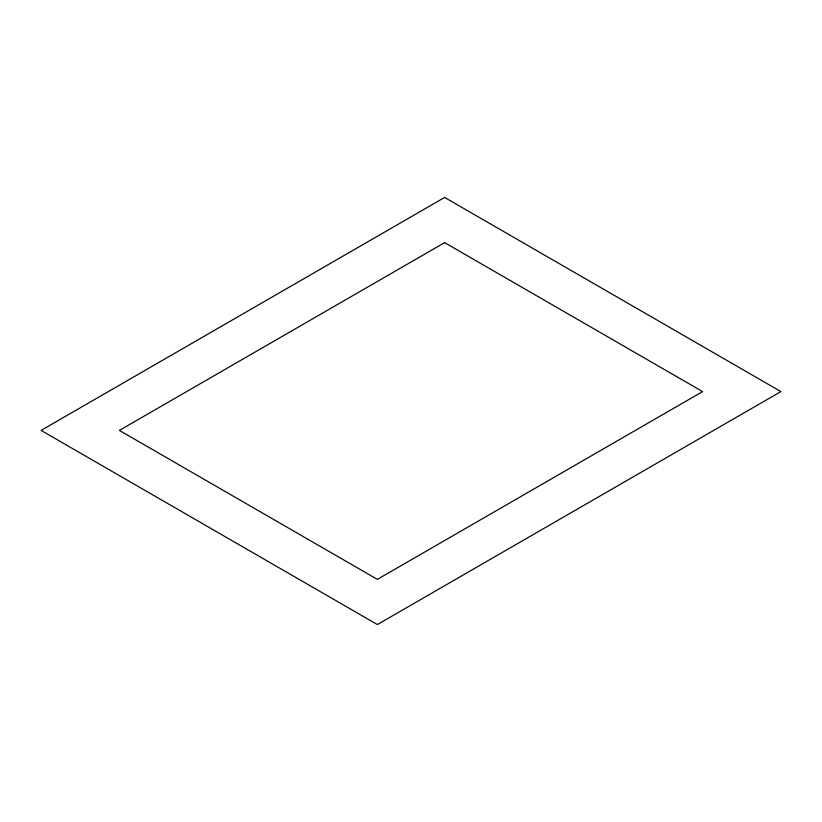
<?xml version="1.0" encoding="UTF-8"?>
<svg xmlns="http://www.w3.org/2000/svg" width="822" height="822" viewBox="0 0 822 822"><rect width="100%" height="100%" fill="white"/><g stroke="black" fill="none" stroke-linecap="round" stroke-linejoin="round"><path stroke-width="1.23" d="M444.63 197.444L41.1 430.409L377.37 624.556L780.9 391.591L444.63 197.444M444.63 242.634L119.385 430.409L377.37 579.366L702.615 391.591L444.63 242.634"/></g></svg>
